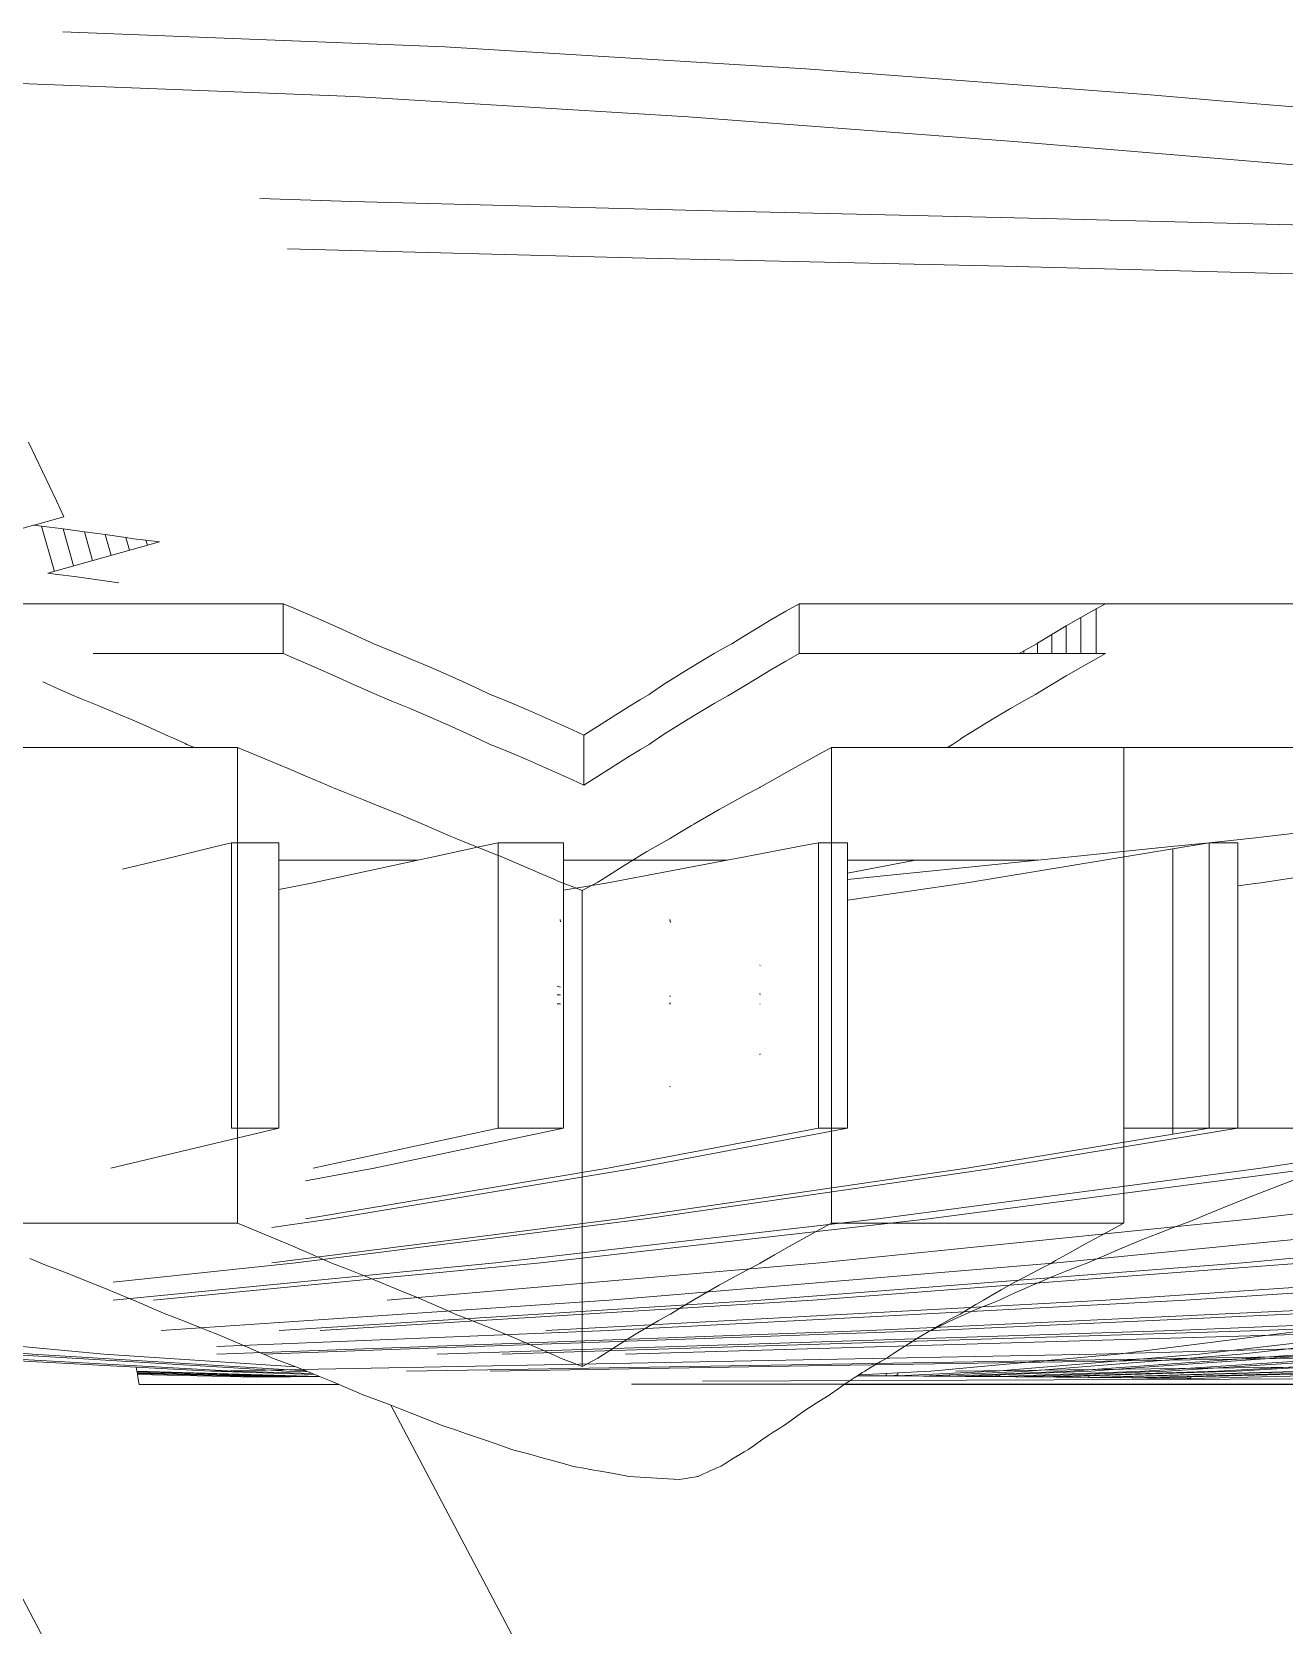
# Model space of a CAD drawing. Header units: millimetres. Extents: x 930469 to 1523124, y -120375 to 411163.
# Drawn here: x 1424338 to 1424789, y -7299 to -6724 of the extents above; entities that cross this region are included whole.
import ezdxf

# ---------------------------------------------------------------- set-up
doc = ezdxf.new("R2010")
doc.units = ezdxf.units.MM
doc.layers.add('A-NET THAY', color=8, linetype='Continuous', lineweight=0)
doc.layers.add('COT VACH', color=8, linetype='Continuous', lineweight=0)

# ---------------------------------------------------------------- blocks, each defined once
blk = doc.blocks.new('fgholol')
at = {"layer": 'A-NET THAY', "ltscale": 3}
for p, q in [((1042454.37, 32317.66), (1042316.57, 32323)), ((1042584.64, 32309.69), (1042454.37, 32317.66)), ((1042708.84, 32300.24), (1042584.64, 32309.69)), ((1042421.52, 32299.73), (1042298.14, 32304.52)), ((1042447.43, 32298.15), (1042421.52, 32299.73)), ((1042542.14, 32292.36), (1042447.43, 32298.15)), ((1042734.07, 32298.15), (1042708.84, 32300.24)), ((1042828.66, 32290.3), (1042734.07, 32298.15)), ((1042661.16, 32283.3), (1042542.14, 32292.36)), ((1042779.75, 32273.46), (1042661.16, 32283.3)), ((1042420.69, 32261.77), (1042387.61, 32262.93)), ((1042545.84, 32258.56), (1042420.69, 32261.77)), ((1042675.42, 32255.6), (1042545.84, 32258.56)), ((1042808.02, 32252.1), (1042675.42, 32255.6)), ((1042526.64, 32241.41), (1042397.59, 32244.72)), ((1042655.99, 32238.46), (1042526.64, 32241.41)), ((1042784.23, 32235.08), (1042655.99, 32238.46)), ((1042314.21, 32153.85), (1042304.19, 32175.07)), ((1042316.92, 32148.09), (1042314.21, 32153.85)), ((1042306.23, 32145.08), (1042314.71, 32147.47)), ((1042314.71, 32147.47), (1042316.92, 32148.09)), ((1042306, 32145.02), (1042291.4, 32140.91)), ((1042306.23, 32145.08), (1042306, 32145.02)), ((1042306.23, 32145.08), (1042308.91, 32144.75)), ((1042308.91, 32144.75), (1042316.68, 32143.76)), ((1042313.51, 32128.42), (1042308.91, 32144.75)), ((1042316.68, 32143.76), (1042324.33, 32142.73)), ((1042320.45, 32130.37), (1042316.68, 32143.76)), ((1042324.33, 32142.73), (1042331.88, 32141.67)), ((1042327.27, 32132.29), (1042324.33, 32142.73)), ((1042331.88, 32141.67), (1042339.3, 32140.57)), ((1042333.98, 32134.18), (1042331.88, 32141.67)), ((1042351.44, 32139.09), (1042311.11, 32127.74)), ((1042339.3, 32140.57), (1042342, 32140.15)), ((1042340.58, 32136.03), (1042339.3, 32140.57)), ((1042342, 32140.15), (1042346.55, 32139.66)), ((1042346.55, 32139.66), (1042351.44, 32139.09)), ((1042347.06, 32137.86), (1042346.55, 32139.66)), ((1042311.11, 32127.74), (1042313.79, 32127.41)), ((1042313.79, 32127.41), (1042321.56, 32126.41)), ((1042321.56, 32126.41), (1042329.21, 32125.39)), ((1042329.21, 32125.39), (1042336.76, 32124.32)), ((1042296.73, 32116.76), (1042396.05, 32116.76)), ((1042396.05, 32116.76), (1042400.5, 32114.88)), ((1042396.05, 32116.76), (1042396.05, 32102.33)), ((1042400.5, 32114.88), (1042407.68, 32111.77)), ((1042571.97, 32110.87), (1042577.38, 32114.02)), ((1042577.38, 32114.02), (1042582.22, 32116.76)), ((1042582.22, 32116.76), (1042692.66, 32116.76)), ((1042582.22, 32102.33), (1042582.22, 32116.76)), ((1042689.33, 32114.92), (1042683.87, 32111.81)), ((1042692.66, 32116.76), (1042689.33, 32114.92)), ((1042689.33, 32098.75), (1042689.33, 32114.92)), ((1043816.32, 32116.76), (1042692.66, 32116.76)), ((1042407.68, 32111.77), (1042414.75, 32108.66)), ((1042414.75, 32108.66), (1042421.7, 32105.55)), ((1042561.51, 32104.57), (1042566.68, 32107.72)), ((1042566.68, 32107.72), (1042571.97, 32110.87)), ((1042678.53, 32108.71), (1042673.31, 32105.6)), ((1042683.87, 32111.81), (1042678.53, 32108.71)), ((1042678.53, 32098.75), (1042678.53, 32108.71)), ((1042683.87, 32098.75), (1042683.87, 32111.81)), ((1042396.05, 32102.33), (1042396.05, 32098.75)), ((1042421.7, 32105.55), (1042428.53, 32102.44)), ((1042428.53, 32102.44), (1042428.77, 32102.33)), ((1042428.77, 32102.33), (1042435.23, 32099.67)), ((1042551.56, 32098.73), (1042556.47, 32101.52)), ((1042556.47, 32101.52), (1042557.93, 32102.33)), ((1042557.93, 32102.33), (1042561.51, 32104.57)), ((1042582.22, 32098.75), (1042582.22, 32102.33)), ((1042667.94, 32102.33), (1042663.24, 32099.72)), ((1042668.21, 32102.49), (1042667.94, 32102.33)), ((1042673.31, 32105.6), (1042668.21, 32102.49)), ((1042668.21, 32098.75), (1042668.21, 32102.49)), ((1042673.31, 32098.75), (1042673.31, 32105.6)), ((1042396.05, 32098.75), (1042327.52, 32098.75)), ((1042396.05, 32098.75), (1042400.5, 32096.86)), ((1042400.5, 32096.86), (1042407.68, 32093.75)), ((1042435.23, 32099.67), (1042441.81, 32096.92)), ((1042441.81, 32096.92), (1042448.26, 32094.16)), ((1042542.15, 32093.14), (1042546.78, 32095.94)), ((1042546.78, 32095.94), (1042551.56, 32098.73)), ((1042571.97, 32092.85), (1042577.38, 32096)), ((1042577.38, 32096), (1042582.22, 32098.75)), ((1042661.52, 32098.75), (1042582.22, 32098.75)), ((1042663.24, 32099.72), (1042661.52, 32098.75)), ((1042692.66, 32098.75), (1042661.52, 32098.75)), ((1042663.24, 32098.75), (1042663.24, 32099.72)), ((1042689.33, 32096.9), (1042683.87, 32093.79)), ((1042692.66, 32098.75), (1042689.33, 32096.9)), ((1042407.68, 32093.75), (1042414.75, 32090.64)), ((1042414.75, 32090.64), (1042421.7, 32087.53)), ((1042448.26, 32094.16), (1042454.57, 32091.4)), ((1042454.57, 32091.4), (1042460.74, 32088.64)), ((1042533.29, 32087.55), (1042537.65, 32090.34)), ((1042537.65, 32090.34), (1042542.15, 32093.14)), ((1042566.68, 32089.7), (1042571.97, 32092.85)), ((1042678.53, 32090.69), (1042673.31, 32087.58)), ((1042683.87, 32093.79), (1042678.53, 32090.69)), ((1042309.38, 32088.51), (1042316.24, 32085.44)), ((1042316.24, 32085.44), (1042318.72, 32084.31)), ((1042318.72, 32084.31), (1042319.38, 32084.04)), ((1042319.38, 32084.04), (1042322.97, 32082.6)), ((1042421.7, 32087.53), (1042428.53, 32084.42)), ((1042428.53, 32084.42), (1042428.77, 32084.31)), ((1042428.77, 32084.31), (1042435.23, 32081.65)), ((1042460.74, 32088.64), (1042466.79, 32085.87)), ((1042466.79, 32085.87), (1042470.69, 32084.04)), ((1042470.69, 32084.04), (1042472.69, 32083.23)), ((1042524.99, 32082.22), (1042528.05, 32084.04)), ((1042528.05, 32084.04), (1042529.07, 32084.75)), ((1042529.07, 32084.75), (1042533.29, 32087.55)), ((1042556.47, 32083.5), (1042557.93, 32084.31)), ((1042557.93, 32084.31), (1042561.51, 32086.55)), ((1042561.51, 32086.55), (1042566.68, 32089.7)), ((1042667.47, 32084.04), (1042663.24, 32081.71)), ((1042667.94, 32084.31), (1042667.47, 32084.04)), ((1042668.21, 32084.47), (1042667.94, 32084.31)), ((1042673.31, 32087.58), (1042668.21, 32084.47)), ((1042322.97, 32082.6), (1042329.58, 32079.89)), ((1042329.58, 32079.89), (1042336.06, 32077.17)), ((1042435.23, 32081.65), (1042441.81, 32078.9)), ((1042441.81, 32078.9), (1042448.26, 32076.14)), ((1042472.69, 32083.23), (1042478.48, 32080.83)), ((1042478.48, 32080.83), (1042484.13, 32078.43)), ((1042484.13, 32078.43), (1042489.66, 32076.04)), ((1042504.54, 32069.3), (1042521.04, 32079.79)), ((1042521.04, 32079.79), (1042524.99, 32082.22)), ((1042546.78, 32077.92), (1042551.56, 32080.71)), ((1042551.56, 32080.71), (1042556.47, 32083.5)), ((1042658.4, 32078.96), (1042653.7, 32076.21)), ((1042663.24, 32081.71), (1042658.4, 32078.96)), ((1042336.06, 32077.17), (1042342.41, 32074.45)), ((1042342.41, 32074.45), (1042348.62, 32071.74)), ((1042448.26, 32076.14), (1042454.57, 32073.38)), ((1042454.57, 32073.38), (1042460.74, 32070.62)), ((1042489.66, 32076.04), (1042495.07, 32073.63)), ((1042495.07, 32073.63), (1042500.37, 32071.23)), ((1042537.65, 32072.33), (1042542.15, 32075.12)), ((1042542.15, 32075.12), (1042546.78, 32077.92)), ((1042649.13, 32073.45), (1042644.7, 32070.7)), ((1042653.7, 32076.21), (1042649.13, 32073.45)), ((1042348.62, 32071.74), (1042354.71, 32069.02)), ((1042354.71, 32069.02), (1042356.5, 32068.19)), ((1042356.5, 32068.19), (1042360.66, 32066.29)), ((1042460.74, 32070.62), (1042466.79, 32067.85)), ((1042466.79, 32067.85), (1042470.69, 32066.02)), ((1042500.37, 32071.23), (1042504.54, 32069.3)), ((1042504.54, 32051.28), (1042504.54, 32069.3)), ((1042529.07, 32066.73), (1042533.29, 32069.53)), ((1042533.29, 32069.53), (1042537.65, 32072.33)), ((1042640.41, 32067.94), (1042637.53, 32066.02)), ((1042640.8, 32068.19), (1042640.41, 32067.94)), ((1042644.7, 32070.7), (1042640.8, 32068.19)), ((1042364.11, 32064.86), (1042274.17, 32064.86)), ((1042360.66, 32066.29), (1042361.23, 32066.02)), ((1042361.23, 32066.02), (1042364.11, 32064.86)), ((1042379.58, 32064.86), (1042364.11, 32064.86)), ((1042379.58, 32064.86), (1042383.67, 32063.2)), ((1042379.58, 31893.26), (1042379.58, 32064.86)), ((1042383.67, 32063.2), (1042390.83, 32060.25)), ((1042470.69, 32066.02), (1042472.69, 32065.21)), ((1042472.69, 32065.21), (1042478.48, 32062.82)), ((1042478.48, 32062.82), (1042484.13, 32060.42)), ((1042504.54, 32051.28), (1042521.04, 32061.78)), ((1042521.04, 32061.78), (1042524.99, 32064.2)), ((1042524.99, 32064.2), (1042528.05, 32066.02)), ((1042528.05, 32066.02), (1042529.07, 32066.73)), ((1042583.95, 32059.51), (1042589.44, 32062.5)), ((1042589.44, 32062.5), (1042593.86, 32064.86)), ((1042593.86, 32064.86), (1042593.86, 31893.26)), ((1042635.52, 32064.86), (1042593.86, 32064.86)), ((1042636.26, 32065.29), (1042635.52, 32064.86)), ((1042699.28, 32064.86), (1042635.52, 32064.86)), ((1042637.53, 32066.02), (1042636.26, 32065.29)), ((1042699.28, 32064.86), (1042699.28, 31927.58)), ((1042699.28, 32064.86), (1043082.27, 32064.86)), ((1042390.83, 32060.25), (1042397.89, 32057.29)), ((1042397.89, 32057.29), (1042404.84, 32054.34)), ((1042484.13, 32060.42), (1042489.66, 32058.02)), ((1042489.66, 32058.02), (1042495.07, 32055.62)), ((1042495.07, 32055.62), (1042500.37, 32053.22)), ((1042573.3, 32053.52), (1042578.57, 32056.52)), ((1042578.57, 32056.52), (1042583.95, 32059.51)), ((1042404.84, 32054.34), (1042411.68, 32051.38)), ((1042411.68, 32051.38), (1042413.88, 32050.42)), ((1042413.88, 32050.42), (1042414.5, 32050.18)), ((1042414.5, 32050.18), (1042418.41, 32048.66)), ((1042500.37, 32053.22), (1042504.54, 32051.28)), ((1042563.11, 32047.87), (1042567.5, 32050.18)), ((1042567.5, 32050.18), (1042567.96, 32050.42)), ((1042567.96, 32050.42), (1042568.15, 32050.53)), ((1042568.15, 32050.53), (1042573.3, 32053.52)), ((1042418.41, 32048.66), (1042425.03, 32046.04)), ((1042425.03, 32046.04), (1042431.54, 32043.42)), ((1042553.39, 32042.56), (1042558.18, 32045.22)), ((1042558.18, 32045.22), (1042563.11, 32047.87)), ((1042431.54, 32043.42), (1042437.92, 32040.8)), ((1042437.92, 32040.8), (1042444.19, 32038.18)), ((1042444.19, 32038.18), (1042447.5, 32036.76)), ((1042544.16, 32037.25), (1042548.71, 32039.91)), ((1042548.71, 32039.91), (1042553.39, 32042.56)), ((1042447.5, 32036.76), (1042450.33, 32035.55)), ((1042450.33, 32035.55), (1042456.34, 32032.92)), ((1042456.34, 32032.92), (1042458.1, 32032.13)), ((1042535.81, 32032.13), (1042539.75, 32034.58)), ((1042539.75, 32034.58), (1042543.36, 32036.76)), ((1042543.36, 32036.76), (1042544.16, 32037.25)), ((1042745.73, 32032.13), (1042772.41, 32035.26)), ((1042356.68, 32025.5), (1042371.77, 32029.16)), ((1042371.77, 32029.16), (1042377.46, 32030.54)), ((1042377.46, 32030.54), (1042394.44, 32030.54)), ((1042377.46, 31927.58), (1042377.46, 32030.54)), ((1042394.44, 32030.54), (1042394.44, 32029.16)), ((1042394.44, 32029.16), (1042394.44, 32025.5)), ((1042450.32, 32025.5), (1042467.25, 32029.16)), ((1042458.1, 32032.13), (1042462.22, 32030.54)), ((1042462.22, 32030.54), (1042467.97, 32028.25)), ((1042467.25, 32029.16), (1042473.62, 32030.54)), ((1042467.97, 32028.25), (1042473.6, 32025.97)), ((1042473.62, 32030.54), (1042497.2, 32030.54)), ((1042473.62, 31927.58), (1042473.62, 32030.54)), ((1042497.2, 32030.54), (1042497.2, 32029.16)), ((1042497.2, 32029.16), (1042497.2, 32025.5)), ((1042524.7, 32025.78), (1042527.3, 32027.32)), ((1042527.3, 32027.32), (1042531.31, 32029.64)), ((1042531.31, 32029.64), (1042535.46, 32031.95)), ((1042535.46, 32031.95), (1042535.81, 32032.13)), ((1042562.65, 32025.5), (1042581.92, 32029.16)), ((1042581.92, 32029.16), (1042589.18, 32030.54)), ((1042589.18, 32030.54), (1042599.59, 32030.54)), ((1042589.18, 31927.58), (1042589.18, 32030.54)), ((1042599.59, 32030.54), (1042599.59, 32029.16)), ((1042599.59, 32029.16), (1042599.59, 32025.5)), ((1042642.7, 32016.1), (1042716.98, 32028.37)), ((1042680.37, 32025.5), (1042716.42, 32029.16)), ((1042716.42, 32029.16), (1042730.09, 32030.54)), ((1042716.98, 32028.37), (1042730.09, 32030.54)), ((1042716.98, 31925.41), (1042716.98, 32028.37)), ((1042730.09, 32030.54), (1042745.73, 32032.13)), ((1042730.09, 32030.54), (1042740.45, 32030.54)), ((1042730.09, 31927.58), (1042730.09, 32030.54)), ((1042740.45, 32030.54), (1042740.45, 32015)), ((1042338.11, 32020.99), (1042351.64, 32024.28)), ((1042351.64, 32024.28), (1042356.68, 32025.5)), ((1042394.44, 32025.5), (1042394.44, 32024.28)), ((1042394.44, 32024.28), (1042407.37, 32024.28)), ((1042394.44, 32024.28), (1042394.44, 32013.72)), ((1042407.37, 32024.28), (1042444.68, 32024.28)), ((1042407.37, 32016.21), (1042444.68, 32024.28)), ((1042444.68, 32024.28), (1042450.32, 32025.5)), ((1042473.6, 32025.97), (1042474.06, 32025.78)), ((1042474.06, 32025.78), (1042479.11, 32023.69)), ((1042479.11, 32023.69), (1042484.49, 32021.4)), ((1042484.49, 32021.4), (1042489.76, 32019.12)), ((1042497.2, 32025.5), (1042497.2, 32024.28)), ((1042497.2, 32024.28), (1042505.9, 32024.28)), ((1042497.2, 32024.28), (1042497.2, 32013.42)), ((1042505.9, 32024.28), (1042556.23, 32024.28)), ((1042511.07, 32017.24), (1042519.65, 32022.7)), ((1042513.17, 32016.1), (1042556.23, 32024.28)), ((1042519.65, 32022.7), (1042523.41, 32025.01)), ((1042523.41, 32025.01), (1042524.7, 32025.78)), ((1042556.23, 32024.28), (1042562.65, 32025.5)), ((1042599.59, 32025.5), (1042599.59, 32024.28)), ((1042599.59, 32019.56), (1042624.19, 32024.28)), ((1042599.59, 32024.1), (1042600.49, 32024.28)), ((1042599.59, 32017.29), (1042668.35, 32024.28)), ((1042599.59, 32024.28), (1042600.49, 32024.28)), ((1042599.59, 32024.28), (1042599.59, 32024.1)), ((1042599.59, 32024.1), (1042599.59, 32019.56)), ((1042600.49, 32024.28), (1042624.19, 32024.28)), ((1042624.19, 32024.28), (1042668.35, 32024.28)), ((1042668.35, 32024.28), (1042680.37, 32025.5)), ((1042394.44, 32013.72), (1042406.87, 32016.1)), ((1042406.87, 32016.1), (1042407.37, 32016.21)), ((1042489.76, 32019.12), (1042494, 32017.24)), ((1042494, 32017.24), (1042494.92, 32016.83)), ((1042494.92, 32016.83), (1042496.13, 32016.28)), ((1042496.13, 32016.28), (1042499.96, 32014.81)), ((1042503.93, 32013.25), (1042509.56, 32016.28)), ((1042505.9, 32014.88), (1042513.17, 32016.1)), ((1042509.56, 32016.28), (1042511.07, 32017.24)), ((1042599.59, 32019.56), (1042599.59, 32017.29)), ((1042599.59, 32017.29), (1042599.59, 32009.81)), ((1042599.59, 32009.81), (1042642.7, 32016.1)), ((1042740.45, 32015), (1042745.73, 32015.7)), ((1042745.73, 32015.7), (1042748.73, 32016.1)), ((1042748.73, 32016.1), (1042766.06, 32018.7)), ((1042394.44, 32013.72), (1042394.44, 31927.58)), ((1042497.2, 32013.42), (1042505.9, 32014.88)), ((1042497.2, 32013.42), (1042497.2, 31927.58)), ((1042499.96, 32014.81), (1042503.93, 32013.25)), ((1042503.93, 31841.65), (1042503.93, 32013.25)), ((1042599.59, 32009.81), (1042599.59, 31927.58)), ((1042740.45, 32015), (1042740.45, 31927.58)), ((1042496.13, 32002.01), (1042495.96, 32002.87)), ((1042535.81, 32001.81), (1042535.6, 32002.87)), ((1042568.15, 31986.34), (1042567.96, 31986.21)), ((1042494.92, 31978.8), (1042495.32, 31978.69)), ((1042494.92, 31975.68), (1042496.13, 31975.69)), ((1042495.32, 31978.69), (1042496.13, 31978.46)), ((1042535.81, 31975.18), (1042535.46, 31975.18)), ((1042567.96, 31976.07), (1042568.15, 31976.11)), ((1042567.96, 31975.68), (1042568.15, 31975.68)), ((1042496.13, 31972.37), (1042494.92, 31972.37)), ((1042535.46, 31972.67), (1042535.81, 31972.65)), ((1042535.81, 31972.37), (1042535.46, 31972.37)), ((1042568.15, 31972.37), (1042567.96, 31972.37)), ((1042567.96, 31954.06), (1042568.15, 31954.38)), ((1042535.46, 31942.58), (1042535.81, 31942.51)), ((1042394.44, 31927.58), (1042333.92, 31913.14)), ((1042377.46, 31927.58), (1042394.44, 31927.58)), ((1042406.87, 31913.14), (1042473.62, 31927.58)), ((1042497.2, 31927.58), (1042428.84, 31913.14)), ((1042473.62, 31927.58), (1042497.2, 31927.58)), ((1042513.17, 31913.14), (1042589.18, 31927.58)), ((1042599.59, 31927.58), (1042523.19, 31913.14)), ((1042589.18, 31927.58), (1042599.59, 31927.58)), ((1042642.7, 31913.14), (1042716.98, 31925.41)), ((1042740.45, 31927.58), (1042652.61, 31913.14)), ((1042699.28, 31927.58), (1042809.08, 31927.58)), ((1042699.28, 31927.58), (1042699.28, 31913.14)), ((1042716.98, 31925.41), (1042730.09, 31927.58)), ((1042730.09, 31927.58), (1042740.45, 31927.58)), ((1042404.14, 31894.85), (1042513.17, 31913.14)), ((1042428.84, 31913.14), (1042404.14, 31908.53)), ((1042517.35, 31912.16), (1042413.6, 31894.85)), ((1042517.35, 31894.85), (1042642.7, 31913.14)), ((1042523.19, 31913.14), (1042517.35, 31912.16)), ((1042610.7, 31894.85), (1042748.73, 31913.14)), ((1042652.61, 31913.14), (1042610.7, 31907.05)), ((1042699.28, 31913.14), (1042699.28, 31894.85)), ((1042745.73, 31894.85), (1042901.81, 31913.14)), ((1042768.65, 31913.14), (1042745.73, 31910.14)), ((1042748.73, 31913.14), (1042766.06, 31915.74)), ((1042610.7, 31907.05), (1042526.63, 31894.85)), ((1042745.73, 31910.14), (1042628.84, 31894.85)), ((1042756.09, 31907.19), (1042750.15, 31904.9)), ((1042762.14, 31909.48), (1042756.09, 31907.19)), ((1042738.6, 31900.31), (1042733, 31898.02)), ((1042744.32, 31902.61), (1042738.6, 31900.31)), ((1042750.15, 31904.9), (1042744.32, 31902.61)), ((1042392.01, 31879), (1042517.35, 31894.85)), ((1042413.6, 31894.85), (1042392.01, 31891.73)), ((1042472.68, 31879), (1042610.7, 31894.85)), ((1042526.63, 31894.85), (1042472.68, 31888.07)), ((1042589.65, 31879), (1042745.73, 31894.85)), ((1042628.84, 31894.85), (1042589.65, 31890.41)), ((1042699.28, 31894.85), (1042699.28, 31893.26)), ((1042725.49, 31894.85), (1042722.13, 31893.61)), ((1042727.51, 31895.72), (1042725.49, 31894.85)), ((1042733, 31898.02), (1042727.51, 31895.72)), ((1042742.25, 31885.58), (1042836.73, 31894.85)), ((1042274.17, 31893.26), (1042379.58, 31893.26)), ((1042379.58, 31893.26), (1042383.67, 31891.6)), ((1042383.67, 31891.6), (1042390.83, 31888.65)), ((1042390.83, 31888.65), (1042397.89, 31885.69)), ((1042589.65, 31890.41), (1042489.05, 31879)), ((1042583.95, 31887.91), (1042589.44, 31890.9)), ((1042589.44, 31890.9), (1042593.86, 31893.26)), ((1042593.86, 31893.26), (1042699.28, 31893.26)), ((1042690.65, 31888.68), (1042685.23, 31885.73)), ((1042696.18, 31891.63), (1042690.65, 31888.68)), ((1042699.28, 31893.26), (1042696.18, 31891.63)), ((1042711.71, 31889.61), (1042706.66, 31887.61)), ((1042716.86, 31891.61), (1042711.71, 31889.61)), ((1042722.13, 31893.61), (1042716.86, 31891.61)), ((1042742.25, 31879), (1042896.33, 31893.05)), ((1042397.89, 31885.69), (1042404.84, 31882.74)), ((1042472.68, 31888.07), (1042400.65, 31879)), ((1042573.3, 31881.92), (1042578.57, 31884.92)), ((1042578.57, 31884.92), (1042583.95, 31887.91)), ((1042675.18, 31879), (1042742.25, 31885.58)), ((1042685.23, 31885.73), (1042679.92, 31882.78)), ((1042696.92, 31883.6), (1042692.22, 31881.59)), ((1042701.74, 31885.6), (1042696.92, 31883.6)), ((1042706.66, 31887.61), (1042701.74, 31885.6)), ((1042304.67, 31880.63), (1042308.43, 31879)), ((1042308.43, 31879), (1042308.86, 31878.82)), ((1042308.86, 31878.82), (1042311.42, 31877.84)), ((1042311.42, 31877.84), (1042318.07, 31875.26)), ((1042334.67, 31865.59), (1042472.68, 31879)), ((1042400.65, 31879), (1042334.67, 31871.98)), ((1042404.84, 31882.74), (1042411.68, 31879.78)), ((1042411.68, 31879.78), (1042413.88, 31878.82)), ((1042413.88, 31878.82), (1042418.41, 31877.06)), ((1042433.58, 31865.59), (1042589.65, 31879)), ((1042489.05, 31879), (1042433.58, 31873.68)), ((1042563.11, 31876.27), (1042567.96, 31878.82)), ((1042567.96, 31878.82), (1042568.15, 31878.93)), ((1042568.15, 31878.93), (1042573.3, 31881.92)), ((1042568.41, 31865.59), (1042742.25, 31879)), ((1042568.41, 31870.14), (1042675.18, 31879)), ((1042672.98, 31878.82), (1042669.63, 31877.09)), ((1042673.31, 31879), (1042672.98, 31878.82)), ((1042674.72, 31879.82), (1042673.31, 31879)), ((1042679.92, 31882.78), (1042674.72, 31879.82)), ((1042683.15, 31877.79), (1042678.79, 31876.08)), ((1042686.35, 31879), (1042683.15, 31877.79)), ((1042687.63, 31879.58), (1042686.35, 31879)), ((1042692.22, 31881.59), (1042687.63, 31879.58)), ((1042692.71, 31865.59), (1042894.67, 31879)), ((1042692.71, 31873.55), (1042764.92, 31879)), ((1042318.07, 31875.26), (1042324.59, 31872.68)), ((1042324.59, 31872.68), (1042331.01, 31870.1)), ((1042433.58, 31873.68), (1042349.26, 31865.59)), ((1042418.41, 31877.06), (1042425.03, 31874.44)), ((1042425.03, 31874.44), (1042431.54, 31871.82)), ((1042431.54, 31871.82), (1042437.92, 31869.2)), ((1042553.39, 31870.96), (1042558.18, 31873.62)), ((1042558.18, 31873.62), (1042563.11, 31876.27)), ((1042587.17, 31865.59), (1042692.71, 31873.55)), ((1042659.81, 31871.87), (1042655.07, 31869.25)), ((1042664.66, 31874.48), (1042659.81, 31871.87)), ((1042669.63, 31877.09), (1042664.66, 31874.48)), ((1042670.41, 31872.67), (1042666.39, 31870.96)), ((1042674.54, 31874.38), (1042670.41, 31872.67)), ((1042678.79, 31876.08), (1042674.54, 31874.38)), ((1042843.24, 31873.42), (1042721.63, 31865.59)), ((1042331.01, 31870.1), (1042337.3, 31867.52)), ((1042337.3, 31867.52), (1042341.91, 31865.59)), ((1042437.92, 31869.2), (1042444.19, 31866.58)), ((1042444.19, 31866.58), (1042450.33, 31863.95)), ((1042513.63, 31865.59), (1042568.41, 31870.14)), ((1042539.75, 31862.98), (1042544.16, 31865.65)), ((1042544.16, 31865.65), (1042548.71, 31868.31)), ((1042548.71, 31868.31), (1042553.39, 31870.96)), ((1042650.47, 31866.63), (1042648.68, 31865.59)), ((1042655.07, 31869.25), (1042650.47, 31866.63)), ((1042655, 31865.83), (1042654.5, 31865.59)), ((1042658.68, 31867.54), (1042655, 31865.83)), ((1042662.48, 31869.25), (1042658.68, 31867.54)), ((1042666.39, 31870.96), (1042662.48, 31869.25)), ((1042341.91, 31865.59), (1042343.47, 31864.93)), ((1042343.47, 31864.93), (1042349.52, 31862.35)), ((1042349.52, 31862.35), (1042353.66, 31860.53)), ((1042353.66, 31860.53), (1042355.44, 31859.86)), ((1042394.56, 31854.61), (1042568.41, 31865.59)), ((1042394.56, 31857.5), (1042513.63, 31865.59)), ((1042450.33, 31863.95), (1042456.34, 31861.32)), ((1042456.34, 31861.32), (1042458.1, 31860.53)), ((1042458.1, 31860.53), (1042462.22, 31858.94)), ((1042490.75, 31854.61), (1042692.71, 31865.59)), ((1042490.75, 31859.63), (1042587.17, 31865.59)), ((1042531.31, 31858.04), (1042535.46, 31860.35)), ((1042535.46, 31860.35), (1042535.81, 31860.53)), ((1042535.81, 31860.53), (1042539.75, 31862.98)), ((1042843.24, 31865.59), (1042607.66, 31854.61)), ((1042721.63, 31865.59), (1042607.66, 31859.58)), ((1042640.26, 31860.53), (1042637.42, 31859)), ((1042641.42, 31860.17), (1042638.31, 31858.77)), ((1042641.64, 31861.39), (1042640.26, 31860.53)), ((1042644.65, 31861.58), (1042641.42, 31860.17)), ((1042645.99, 31864.01), (1042641.64, 31861.39)), ((1042647.99, 31862.98), (1042644.65, 31861.58)), ((1042648.68, 31865.59), (1042645.99, 31864.01)), ((1042651.44, 31864.38), (1042647.99, 31862.98)), ((1042654.5, 31865.59), (1042651.44, 31864.38)), ((1042983.51, 31865.59), (1042717.58, 31854.61)), ((1042717.58, 31858.57), (1042871.9, 31865.59)), ((1042206.11, 31854.61), (1042305.6, 31846.07)), ((1042305.6, 31848.47), (1042239.82, 31854.61)), ((1042352.08, 31854.61), (1042394.56, 31857.5)), ((1042355.44, 31859.86), (1042361.23, 31857.61)), ((1042361.23, 31857.61), (1042366.9, 31855.37)), ((1042366.9, 31855.37), (1042368.77, 31854.61)), ((1042368.77, 31854.61), (1042372.45, 31853.12)), ((1042607.66, 31854.61), (1042372.1, 31846.07)), ((1042513.4, 31854.61), (1042372.1, 31848.81)), ((1042409.42, 31854.61), (1042490.75, 31859.63)), ((1042717.58, 31854.61), (1042451.65, 31846.07)), ((1042451.65, 31848.29), (1042630.4, 31854.61)), ((1042462.22, 31858.94), (1042467.97, 31856.65)), ((1042467.97, 31856.65), (1042473.6, 31854.37)), ((1042473.6, 31854.37), (1042479.11, 31852.09)), ((1042607.66, 31859.58), (1042513.4, 31854.61)), ((1042519.51, 31846.07), (1042811.57, 31854.61)), ((1042748.96, 31854.61), (1042519.51, 31847.46)), ((1042523.41, 31853.41), (1042527.3, 31855.72)), ((1042527.3, 31855.72), (1042531.31, 31858.04)), ((1042629.38, 31854.45), (1042625.54, 31852.17)), ((1042629.66, 31854.61), (1042629.38, 31854.45)), ((1042629.67, 31854.56), (1042629.38, 31854.45)), ((1042633.33, 31856.73), (1042629.66, 31854.61)), ((1042629.81, 31854.61), (1042629.67, 31854.56)), ((1042629.67, 31854.56), (1042629.67, 31854.61)), ((1042632.44, 31855.95), (1042629.81, 31854.61)), ((1042630.4, 31854.61), (1042717.58, 31858.57)), ((1042635.32, 31857.36), (1042632.44, 31855.95)), ((1042637.42, 31859), (1042633.33, 31856.73)), ((1042638.31, 31858.77), (1042635.32, 31857.36)), ((1042726.59, 31846.07), (1042800.14, 31854.61)), ((1042764.8, 31854.61), (1042726.59, 31849.78)), ((1042811.57, 31857.12), (1042748.96, 31854.61)), ((1042331.31, 31846.07), (1042305.6, 31848.47)), ((1042372.45, 31853.12), (1042377.88, 31850.86)), ((1042377.88, 31850.86), (1042383.19, 31848.61)), ((1042383.19, 31848.61), (1042388.39, 31846.36)), ((1042479.11, 31852.09), (1042484.49, 31849.8)), ((1042484.49, 31849.8), (1042489.76, 31847.52)), ((1042509.56, 31844.68), (1042519.65, 31851.1)), ((1042519.65, 31851.1), (1042523.41, 31853.41)), ((1042621.83, 31849.89), (1042618.24, 31847.6)), ((1042625.54, 31852.17), (1042621.83, 31849.89)), ((1042811.81, 31849.35), (1042689.42, 31846.07)), ((1042726.59, 31849.78), (1042697.22, 31846.07)), ((1042765.24, 31848.73), (1042741.38, 31846.07)), ((1043361.51, 29751.64), (1042256.83, 31843.61)), ((1042266.16, 31846.07), (1042378.11, 31839.97)), ((1042378.11, 31841.12), (1042295.82, 31846.07)), ((1042316.28, 31842.86), (1042295.82, 31843.96)), ((1042305.6, 31846.07), (1042404.18, 31840.03)), ((1042331.6, 31842.03), (1042316.28, 31842.86)), ((1042400.56, 31841.45), (1042331.31, 31846.07)), ((1042388.39, 31846.36), (1042389.03, 31846.07)), ((1042388.91, 31846.07), (1042451.65, 31848.29)), ((1042389.03, 31846.07), (1042392.16, 31844.68)), ((1042392.16, 31844.68), (1042393.47, 31844.19)), ((1042393.47, 31844.19), (1042398.45, 31842.28)), ((1042440.56, 31839.97), (1042811.81, 31846.07)), ((1042689.42, 31846.07), (1042440.56, 31841.31)), ((1042519.51, 31847.46), (1042475.01, 31846.07)), ((1042489.76, 31847.52), (1042494.92, 31845.23)), ((1042494.92, 31845.23), (1042496.13, 31844.68)), ((1042496.13, 31844.68), (1042499.96, 31843.21)), ((1042499.96, 31843.21), (1042503.93, 31841.65)), ((1042503.93, 31841.65), (1042509.56, 31844.68)), ((1042852.53, 31846.07), (1042592.75, 31841.92)), ((1042611.41, 31843.29), (1042608.17, 31841.35)), ((1042613.84, 31844.68), (1042611.41, 31843.29)), ((1042614.77, 31845.32), (1042613.84, 31844.68)), ((1042615.91, 31846.07), (1042614.77, 31845.32)), ((1042618.24, 31847.6), (1042615.91, 31846.07)), ((1042653.05, 31839.97), (1042726.59, 31846.07)), ((1042697.22, 31846.07), (1042653.05, 31842.08)), ((1042679.86, 31839.97), (1042765.24, 31846.07)), ((1042741.38, 31846.07), (1042679.86, 31841.16)), ((1042706.73, 31839.97), (1042802.45, 31846.07)), ((1042774.22, 31846.07), (1042706.73, 31841.32)), ((1042733.33, 31839.97), (1042842.34, 31846.07)), ((1042812.9, 31846.07), (1042733.33, 31841.12)), ((1042340.72, 31841.54), (1042331.6, 31842.03)), ((1042343.04, 31841.42), (1042340.72, 31841.54)), ((1042370.02, 31839.97), (1042343.04, 31841.42)), ((1042343.3, 31839.9), (1042343.04, 31841.42)), ((1042343.3, 31839.9), (1042409.2, 31838)), ((1042343.33, 31839.71), (1042343.3, 31839.9)), ((1042343.33, 31839.71), (1042398.64, 31838.15)), ((1042343.4, 31839.29), (1042343.33, 31839.71)), ((1042386.42, 31838.21), (1042343.4, 31839.29)), ((1042343.44, 31839.04), (1042343.4, 31839.29)), ((1042386.42, 31837.99), (1042343.44, 31839.04)), ((1042343.49, 31838.74), (1042343.44, 31839.04)), ((1042386.42, 31837.8), (1042343.49, 31838.74)), ((1042343.9, 31836.31), (1042343.49, 31838.74)), ((1042407.32, 31838.76), (1042370.02, 31839.97)), ((1042440.56, 31841.31), (1042370.59, 31839.97)), ((1042397.28, 31839.97), (1042378.11, 31841.12)), ((1042378.11, 31839.97), (1042406.64, 31839.04)), ((1042386.42, 31837.99), (1042386.42, 31838.21)), ((1042391.97, 31838.07), (1042386.42, 31838.21)), ((1042386.42, 31837.8), (1042386.42, 31837.99)), ((1042391.97, 31837.85), (1042386.42, 31837.99)), ((1042386.42, 31837.8), (1042391.97, 31837.85)), ((1042391.97, 31837.85), (1042391.97, 31838.07)), ((1042398.64, 31837.91), (1042391.97, 31838.07)), ((1042391.97, 31837.85), (1042398.64, 31837.91)), ((1042405.01, 31839.69), (1042397.28, 31839.97)), ((1042398.45, 31842.28), (1042400.56, 31841.45)), ((1042398.64, 31837.91), (1042398.64, 31838.15)), ((1042398.64, 31838.15), (1042405.3, 31837.96)), ((1042398.64, 31837.91), (1042405.3, 31837.96)), ((1042400.56, 31841.45), (1042403.32, 31840.37)), ((1042403.32, 31840.37), (1042404.18, 31840.03)), ((1042404.18, 31840.03), (1042404.32, 31839.97)), ((1042404.32, 31839.97), (1042405.01, 31839.69)), ((1042405.01, 31839.69), (1042406.64, 31839.04)), ((1042405.3, 31837.96), (1042409.2, 31838)), ((1042406.64, 31839.04), (1042407.32, 31838.76)), ((1042407.32, 31838.76), (1042408.09, 31838.45)), ((1042408.09, 31838.45), (1042409.2, 31838)), ((1042409.2, 31838), (1042412.76, 31836.54)), ((1042592.75, 31841.92), (1042470.67, 31839.97)), ((1042547.38, 31836.31), (1042874.88, 31837.57)), ((1042602, 31837.47), (1042600.24, 31836.31)), ((1042603.26, 31838.28), (1042602, 31837.47)), ((1042603.7, 31838.56), (1042603.26, 31838.28)), ((1042603.26, 31838.28), (1042613.58, 31838.23)), ((1042605.03, 31839.41), (1042603.7, 31838.56)), ((1042613.58, 31839.1), (1042603.7, 31838.56)), ((1042605.93, 31839.97), (1042605.03, 31839.41)), ((1042608.17, 31841.35), (1042605.93, 31839.97)), ((1042617.79, 31839.33), (1042613.58, 31839.1)), ((1042613.58, 31838.23), (1042613.58, 31839.1)), ((1042613.58, 31838.23), (1042615.83, 31838.22)), ((1042615.83, 31838.22), (1042617.79, 31838.61)), ((1042615.83, 31838.22), (1042617.79, 31838.21)), ((1042617.79, 31838.21), (1042653.05, 31839.97)), ((1042629.65, 31839.97), (1042617.79, 31839.33)), ((1042617.79, 31838.61), (1042617.79, 31839.33)), ((1042617.79, 31838.21), (1042617.79, 31838.61)), ((1042617.79, 31838.21), (1042627.08, 31838.16)), ((1042629.2, 31838.26), (1042627.08, 31838.16)), ((1042627.08, 31838.16), (1042628.27, 31838.15)), ((1042629.2, 31838.26), (1042628.27, 31838.15)), ((1042628.27, 31838.15), (1042636.38, 31838.1)), ((1042636.38, 31838.6), (1042629.2, 31838.26)), ((1042653.05, 31842.08), (1042629.65, 31839.97)), ((1042636.38, 31838.1), (1042679.86, 31839.97)), ((1042664.9, 31839.97), (1042636.38, 31838.6)), ((1042636.38, 31838.1), (1042636.38, 31838.6)), ((1042636.38, 31838.1), (1042642.25, 31838.06)), ((1042638.77, 31839.97), (1042798.9, 31841.9)), ((1042654.59, 31838.58), (1042642.25, 31838.06)), ((1042642.25, 31838.06), (1042651.06, 31838)), ((1042654.59, 31838.19), (1042651.06, 31838)), ((1042651.06, 31838), (1042654.59, 31837.97)), ((1042654.59, 31837.97), (1042706.73, 31839.97)), ((1042687.43, 31839.97), (1042654.59, 31838.58)), ((1042654.59, 31838.19), (1042654.59, 31838.58)), ((1042654.59, 31837.97), (1042654.59, 31838.19)), ((1042654.59, 31837.97), (1042660.22, 31837.93)), ((1042670.08, 31838.3), (1042660.22, 31837.93)), ((1042660.22, 31837.93), (1042669.79, 31837.85)), ((1042679.86, 31841.16), (1042664.9, 31839.97)), ((1042670.08, 31837.86), (1042669.79, 31837.85)), ((1042669.79, 31837.85), (1042670.08, 31837.84)), ((1042670.08, 31837.84), (1042733.33, 31839.97)), ((1042714.87, 31839.97), (1042670.08, 31838.3)), ((1042670.08, 31837.86), (1042670.08, 31838.3)), ((1042670.08, 31837.84), (1042670.08, 31837.86)), ((1042675.04, 31837.8), (1042670.08, 31837.84)), ((1042686.74, 31838.19), (1042675.04, 31837.8)), ((1042675.04, 31837.8), (1042686.74, 31837.68)), ((1042686.74, 31837.68), (1042764.95, 31839.97)), ((1042739.98, 31839.97), (1042686.74, 31838.19)), ((1042686.74, 31837.68), (1042686.74, 31838.19)), ((1042686.74, 31837.68), (1042689.57, 31837.66)), ((1042706.73, 31841.32), (1042687.43, 31839.97)), ((1042689.57, 31837.66), (1042690.94, 31837.64)), ((1042702.32, 31837.97), (1042690.94, 31837.64)), ((1042690.94, 31837.64), (1042702.32, 31837.51)), ((1042702.32, 31837.51), (1042794.91, 31839.97)), ((1042771.03, 31839.97), (1042702.32, 31837.97)), ((1042702.32, 31837.51), (1042702.32, 31837.97)), ((1042702.32, 31837.51), (1042706.21, 31837.47)), ((1042706.21, 31837.47), (1042707.89, 31837.45)), ((1042722.18, 31837.82), (1042707.89, 31837.45)), ((1042707.89, 31837.45), (1042722.18, 31837.26)), ((1042733.33, 31841.12), (1042714.87, 31839.97)), ((1042723.49, 31837.86), (1042722.18, 31837.82)), ((1042722.18, 31837.26), (1042723.49, 31837.24)), ((1042723.49, 31837.24), (1042839.63, 31839.97)), ((1042804.17, 31839.97), (1042723.49, 31837.86)), ((1042723.49, 31837.24), (1042723.49, 31837.86)), ((1042764.95, 31841.36), (1042739.98, 31839.97)), ((1042344.11, 31835.09), (1042343.9, 31836.31)), ((1042344.11, 31835.09), (1042416.22, 31835.09)), ((1042412.76, 31836.54), (1042413.31, 31836.31)), ((1042413.31, 31836.31), (1042416.22, 31835.09)), ((1042416.22, 31835.09), (1042417.33, 31834.62)), ((1042417.33, 31834.62), (1042421.8, 31832.71)), ((1042421.8, 31832.71), (1042425.09, 31831.27)), ((1042425.09, 31831.27), (1042426.18, 31830.88)), ((1042521.79, 31835.52), (1042521.79, 31835.48)), ((1042521.79, 31835.28), (1042814.7, 31835.22)), ((1042521.79, 31835.09), (1042814.7, 31835.22)), ((1042592.99, 31831.27), (1042590.87, 31829.99)), ((1042593.51, 31831.65), (1042592.99, 31831.27)), ((1042596.24, 31833.59), (1042593.51, 31831.65)), ((1042598.42, 31835.09), (1042596.24, 31833.59)), ((1042599.07, 31835.53), (1042598.42, 31835.09)), ((1042598.42, 31835.09), (1043396.04, 31835.09)), ((1042600.24, 31836.31), (1042599.07, 31835.53)), ((1042426.18, 31830.88), (1042430.47, 31829.31)), ((1042430.47, 31829.31), (1042434.68, 31827.74)), ((1042434.68, 31827.74), (1042438.8, 31826.16)), ((1043405.97, 29988.68), (1042434.88, 31827.66)), ((1042438.8, 31826.16), (1042442.83, 31824.59)), ((1042585.88, 31826.81), (1042583.51, 31825.21)), ((1042588.33, 31828.4), (1042585.88, 31826.81)), ((1042590.87, 31829.99), (1042588.33, 31828.4)), ((1042442.83, 31824.59), (1042446.79, 31823.02)), ((1042446.79, 31823.02), (1042450.67, 31821.44)), ((1042450.67, 31821.44), (1042453.46, 31820.29)), ((1042453.46, 31820.29), (1042454.48, 31819.96)), ((1042454.48, 31819.96), (1042458.21, 31818.74)), ((1042576.72, 31820.29), (1042574.85, 31819.16)), ((1042576.9, 31820.43), (1042576.72, 31820.29)), ((1042579.02, 31822.02), (1042576.9, 31820.43)), ((1042581.23, 31823.62), (1042579.02, 31822.02)), ((1042583.51, 31825.21), (1042581.23, 31823.62)), ((1042458.21, 31818.74), (1042461.88, 31817.51)), ((1042461.88, 31817.51), (1042465.48, 31816.28)), ((1042465.48, 31816.28), (1042469.01, 31815.06)), ((1042469.01, 31815.06), (1042472.49, 31813.83)), ((1042567.35, 31814.19), (1042565.64, 31812.94)), ((1042569.13, 31815.43), (1042567.35, 31814.19)), ((1042570.97, 31816.67), (1042569.13, 31815.43)), ((1042572.87, 31817.91), (1042570.97, 31816.67)), ((1042574.85, 31819.16), (1042572.87, 31817.91)), ((1042472.49, 31813.83), (1042475.9, 31812.6)), ((1042475.9, 31812.6), (1042478.23, 31811.75)), ((1042478.23, 31811.75), (1042479.26, 31811.48)), ((1042479.26, 31811.48), (1042482.57, 31810.6)), ((1042482.57, 31810.6), (1042485.83, 31809.73)), ((1042485.83, 31809.73), (1042489.04, 31808.85)), ((1042489.04, 31808.85), (1042492.2, 31807.97)), ((1042559.34, 31809.04), (1042557.89, 31808.15)), ((1042560.83, 31809.93), (1042559.34, 31809.04)), ((1042562.38, 31810.82), (1042560.83, 31809.93)), ((1042563.98, 31811.71), (1042562.38, 31810.82)), ((1042564.05, 31811.75), (1042563.98, 31811.71)), ((1042565.64, 31812.94), (1042564.05, 31811.75)), ((1042492.2, 31807.97), (1042495.32, 31807.09)), ((1042495.32, 31807.09), (1042498.41, 31806.21)), ((1042498.41, 31806.21), (1042500.35, 31805.65)), ((1042500.35, 31805.65), (1042501.45, 31805.46)), ((1042501.45, 31805.46), (1042504.46, 31804.93)), ((1042504.46, 31804.93), (1042507.44, 31804.4)), ((1042507.44, 31804.4), (1042510.39, 31803.87)), ((1042510.39, 31803.87), (1042513.32, 31803.35)), ((1042519.09, 31802.29), (1042513.32, 31803.35)), ((1042547.66, 31802.87), (1042546.52, 31802.34)), ((1042548.83, 31803.41), (1042547.66, 31802.87)), ((1042550.03, 31803.94), (1042548.83, 31803.41)), ((1042551.25, 31804.48), (1042550.03, 31803.94)), ((1042552.51, 31805.01), (1042551.25, 31804.48)), ((1042553.79, 31805.55), (1042552.51, 31805.01)), ((1042554.04, 31805.65), (1042553.79, 31805.55)), ((1042555.12, 31806.37), (1042554.04, 31805.65)), ((1042556.48, 31807.26), (1042555.12, 31806.37)), ((1042557.89, 31808.15), (1042556.48, 31807.26)), ((1042519.09, 31802.29), (1042520.74, 31801.99)), ((1042520.74, 31801.99), (1042538.87, 31800.86)), ((1042538.87, 31800.86), (1042542.09, 31801.39)), ((1042543.18, 31801.57), (1042542.09, 31801.39)), ((1042544.28, 31801.75), (1042543.18, 31801.57)), ((1042545.39, 31801.93), (1042544.28, 31801.75)), ((1042545.77, 31801.99), (1042545.39, 31801.93)), ((1042546.52, 31802.34), (1042545.77, 31801.99))]:
    blk.add_line(p, q, dxfattribs=at)

msp = doc.modelspace()

# ---------------------------------------------------------------- block references
at = {"layer": 'COT VACH'}
msp.add_blockref('fgholol', (382032.3, -39047.4), dxfattribs=at)

doc.saveas('drawing.dxf')
